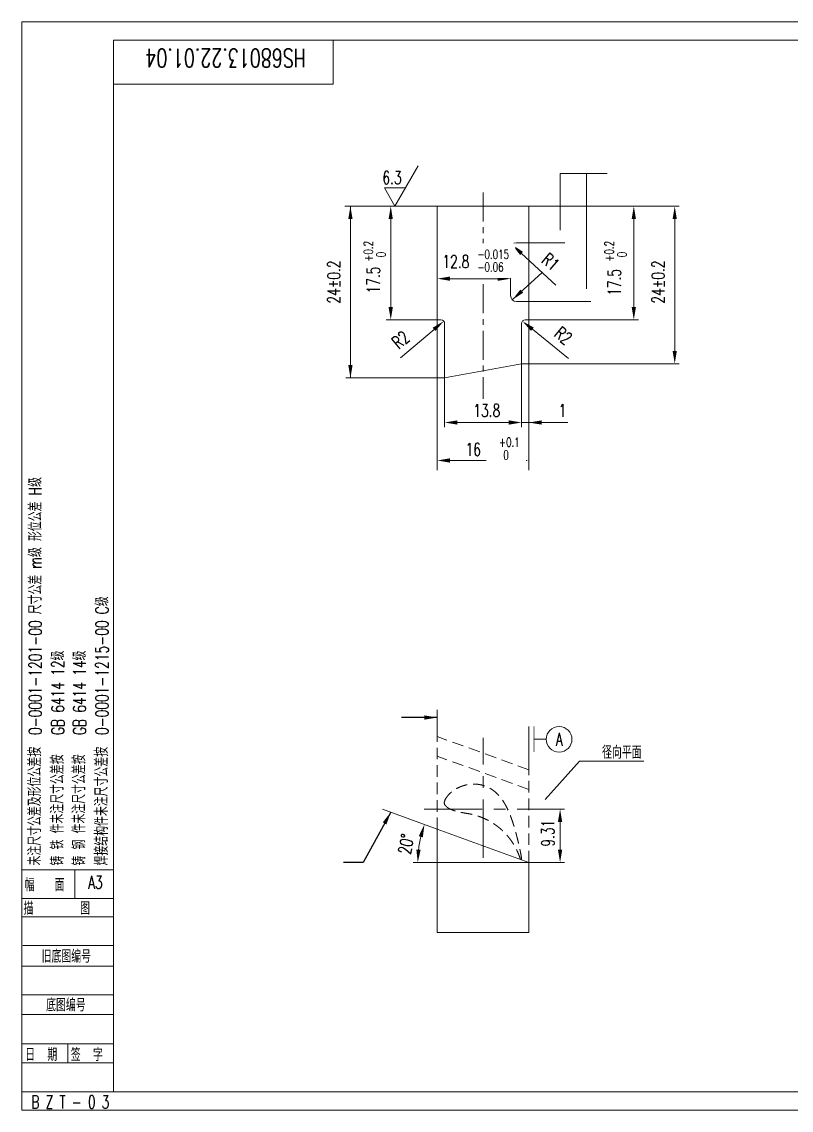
# Model space of a CAD drawing. Header units: inches. Extents: x 1727 to 2147, y 501 to 798.
# Drawn here: x 1726.7 to 1936.7, y 501.5 to 798.5 of the extents above; entities that cross this region are included whole.
import ezdxf
from ezdxf.enums import TextEntityAlignment as Align

# ---------------------------------------------------------------- set-up
doc = ezdxf.new("R2010")
doc.units = ezdxf.units.IN
doc.header["$MEASUREMENT"] = 0
doc.linetypes.add('CENTER', pattern=[50.8, 31.75, -6.35, 6.35, -6.35])
doc.linetypes.add('DASHED', pattern=[19.05, 12.7, -6.35])
for name, color, linetype, lineweight in [('1轮廓实线层', 7, 'Continuous', 0), ('2细线层', 1, 'Continuous', 0), ('3中心线层', 1, 'CENTER', 0), ('4虚线层', 1, 'DASHED', 0), ('6文字层', 3, 'Continuous', 0), ('7标注层', 4, 'Continuous', 0), ('8符号标注层', 4, 'Continuous', 0), ('图框层', 7, 'Continuous', 0)]:
    doc.layers.add(name, color=color, linetype=linetype, lineweight=lineweight)
doc.styles.add('HCTC', font='ROMANS.SHX', dxfattribs={"width": 0.7, "bigfont": 'INTECAD.SHX'})
doc.dimstyles.new('副本HCTC 0.5', dxfattribs={"dimtxt": 3.5, "dimasz": 3.5, "dimexe": 1.25, "dimexo": 0, "dimgap": -1.5, "dimtad": 1, "dimdec": 4, "dimlfac": 0.5, "dimdsep": 46, "dimtxsty": 'HCTC', "dimcen": 2.5, "dimclrd": 4, "dimclrt": 3, "dimadec": 0, "dimazin": 2, "dimtp": 0.1, "dimtm": 0.1, "dimtfac": 0.71, "dimtdec": 4, "dimtofl": 0, "dimtmove": 0, "dimatfit": 3, "dimfxl": 0, "dimarcsym": 0})

# ---------------------------------------------------------------- blocks, each defined once
blk = doc.blocks.new('末叶根12.5-54.7')
at = {"layer": '6文字层', "color": 3, "char_height": 3.5, "attachment_point": 5, "rotation": 90, "style": 'HCTC'}
for s, insert in [('\\A1;{\\H0.71x;\\S 0^ -0.2;}', (260.69, 261.19)), ('\\A1;{\\H0.71x;\\S+0.058^  0;}', (272.09, 249.18)), ('\\A1;{\\H0.71x;\\S+0.2^  0;}', (53.53, 229.37)), ('\\A1;{\\H0.71x;\\S+0.2^  0;}', (119.28, 229.37))]:
    blk.add_mtext(s, dxfattribs=dict(at, insert=insert))
at = {"layer": '6文字层', "color": 3, "char_height": 3.5, "attachment_point": 5, "style": 'HCTC', "bg_fill": 2}
for s, insert in [('\\A1; {\\H0.71x;\\S-0.015^ -0.06;}', (85.05, 226.81)), ('\\A1; {\\H0.71x;\\S+0.1^  0;}', (89.45, 175.55))]:
    blk.add_mtext(s, dxfattribs=dict(at, insert=insert))
at = {"layer": '6文字层', "style": 'HCTC', "width": 0.7}
for tag, p, rotation in [('HG3', (262.1, 249.42), 90), ('Δ', (196.47, 242.14), 48.8667), ('HG4', (273.5, 233.66), 90), ('RG3', (98.78, 226.52), 319.9707), ('HG1', (54.94, 217.85), 90), ('HG2', (120.68, 217.21), 90), ('HGJ', (44.14, 215.11), 90), ('HG', (132.65, 215.11), 90), ('RG1', (60.06, 202.52), 39.6842), ('RG2', (102.25, 206.41), 319.9707), ('菱形角', (63.37, 64.61), 79.9546), ('B', (102.57, 66.92), 90)]:
    blk.add_attdef(tag, p, '', height=3.5, rotation=rotation, dxfattribs=at)
for tag, p in [('MH', (235.49, 251.8)), ('AG', (72.03, 224.82)), ('ALE', (80.45, 184.19)), ('AB', (103.74, 184.19)), ('A', (78.33, 173.56))]:
    blk.add_attdef(tag, p, '', height=3.5, dxfattribs=at)
blk = doc.blocks.new('ZwmFrameMain_A3^_^中文^_^landscape')
at = {"color": 7, "linetype": 'Continuous'}
for p, q in [((-25, 292), (395, 292)), ((-25, -5), (-25, 292)), ((-25, -5), (395, -5))]:
    blk.add_line(p, q, dxfattribs=at)
at = {"color": 6, "linetype": 'Continuous'}
for p, q in [((0, 287), (390, 287)), ((0, 287), (0, 0)), ((0, 0), (390, 0))]:
    blk.add_line(p, q, dxfattribs=at)
at = {"color": 1, "linetype": 'Continuous'}
for p, q in [((-25, 60.56), (0, 60.56)), ((-10.56, 52.81), (-10.56, 60.53)), ((-25, 52.81), (0, 52.81)), ((-25, 47.74), (0, 47.74)), ((-24.79, 39.91), (0, 39.91)), ((-25, 34.29), (0, 34.29)), ((-25, 26.46), (0, 26.46)), ((-25, 21.11), (0, 21.11)), ((-25.04, 13.11), (0, 13.11)), ((-12.5, 7.94), (-12.5, 13.11)), ((-25, 7.94), (0, 7.94)), ((-25, 0), (0, 0))]:
    blk.add_line(p, q, dxfattribs=at)
at = {"color": 3, "linetype": 'Continuous', "style": 'HCTC', "width": 0.7}
for s, p in [('0-0001-1201-00 尺寸公差 m级 形位公差 H级', (-19.61, 97.36)), ('0-0001-1215-00 C级', (-1.38, 97.36)), ('GB 6414 12级', (-13.45, 97.36)), ('GB 6414 14级', (-7.52, 97.36)), ('未注尺寸公差及形位公差按', (-19.76, 61.78)), ('焊接结构件未注尺寸公差按', (-1.53, 61.78)), ('铸 铁 件未注尺寸公差按', (-13.6, 61.78)), ('铸 钢 件未注尺寸公差按', (-7.67, 61.78))]:
    blk.add_text(s, height=3.5, rotation=90, dxfattribs=at).set_placement(p)
for s, p in [('幅   面', (-24.24, 54.76)), ('A3', (-6.96, 55.44)), ('描       图', (-24.57, 48.36)), ('旧底图编号', (-19.62, 35.24)), ('底图编号', (-18.39, 21.97)), ('日  期', (-24.1, 8.43)), ('签  字', (-11.64, 8.4)), ('B Z T - 0 3', (-22.43, -4.5))]:
    blk.add_text(s, height=3.5, dxfattribs=at).set_placement(p)
blk = doc.blocks.new('ZwmFrameMain_图样代号')
at = {"layer": '2细线层', "color": 7, "linetype": 'Continuous'}
for p in [(60, 0), (0, -12)]:
    blk.add_line(p, (60, -12), dxfattribs=at)
at = {"layer": '6文字层', "style": 'HCTC', "width": 2.541681}
blk.add_attdef('图样代号', text='', height=5, rotation=180, dxfattribs=at).set_placement((58.54, -2.4), (2.65, -2.4), align=Align.FIT)

msp = doc.modelspace()

# ---------------------------------------------------------------- linework, layer by layer
at = {"layer": '1轮廓实线层', "linetype": 'Continuous', "lineweight": 15}
for p, q in [((1840.12, 748.17), (1840.12, 717.17)), ((1865.12, 748.17), (1840.12, 748.17)), ((1865.12, 738.17), (1865.12, 748.17)), ((1860.12, 723.77), (1860.12, 736.57)), ((1861.72, 738.17), (1865.12, 738.17)), ((1865.12, 722.17), (1861.72, 722.17)), ((1865.12, 717.17), (1865.12, 722.17)), ((1840.12, 717.17), (1841.12, 717.17)), ((1842.12, 716.17), (1842.12, 701.31)), ((1863.12, 705.17), (1863.12, 716.17)), ((1864.12, 717.17), (1865.12, 717.17)), ((1842.12, 701.31), (1863.12, 705.17)), ((1865.12, 569.11), (1840.12, 578.2))]:
    msp.add_line(p, q, dxfattribs=at)
at = {"layer": '1轮廓实线层'}
for p, q in [((1840.12, 578.2), (1840.12, 550.04)), ((1865.12, 569.11), (1865.12, 550.04)), ((1840.12, 550.04), (1865.12, 550.04))]:
    msp.add_line(p, q, dxfattribs=at)
at = {"layer": '1轮廓实线层', "linetype": 'Continuous', "lineweight": 15}
for centre, radius, start, end in [((1861.72, 736.57), 1.6, 90, 180), ((1861.72, 723.77), 1.6, 180, 270), ((1841.12, 716.17), 1, 0, 90), ((1864.12, 716.17), 1, 90, 180)]:
    msp.add_arc(centre, radius, start, end, dxfattribs=at)
at = {"layer": '3中心线层', "ltscale": 0.25}
for p, q in [((1852.62, 751.95), (1852.62, 737.05)), ((1852.62, 726.89), (1852.62, 695.57))]:
    msp.add_line(p, q, dxfattribs=at)
at = {"layer": '3中心线层', "ltscale": 0.5}
for p, q in [((1852.62, 570.4), (1852.62, 603.15)), ((1836.52, 583.66), (1868.73, 583.66))]:
    msp.add_line(p, q, dxfattribs=at)
at = {"layer": '4虚线层', "ltscale": 0.25}
for p, q in [((1865.12, 594.37), (1840.12, 603.47)), ((1840.12, 578.2), (1840.12, 603.47)), ((1865.12, 589.01), (1840.12, 598.1)), ((1865.12, 569.11), (1865.12, 594.37))]:
    msp.add_line(p, q, dxfattribs=at)
for centre, radius, start, end in [((1843.19, 585.4), 1.16, 157.8484, 218.9651), ((1862.94, 570.13), 0.18, 196.2566, 8.4507)]:
    msp.add_arc(centre, radius, start, end, dxfattribs=at)
for points, knots in [([(1842.12, 585.84), (1842.16, 585.99), (1842.29, 586.37), (1842.66, 586.91), (1843.11, 587.5), (1843.63, 588.02), (1844.2, 588.5), (1844.81, 588.93), (1845.44, 589.31), (1846.1, 589.64), (1846.79, 589.91), (1847.5, 590.14), (1848.22, 590.31), (1848.95, 590.43), (1849.69, 590.49), (1850.43, 590.5), (1851.17, 590.44), (1851.9, 590.33), (1852.62, 590.15), (1853.32, 589.91), (1854, 589.62), (1854.65, 589.27), (1855.27, 588.86), (1855.86, 588.41), (1856.41, 587.91), (1856.92, 587.38), (1857.4, 586.81), (1857.84, 586.22), (1858.25, 585.6), (1858.63, 584.96), (1858.99, 584.31), (1859.31, 583.65), (1859.62, 582.97), (1859.91, 582.29), (1860.17, 581.59), (1860.43, 580.9), (1860.67, 580.2), (1860.9, 579.49), (1861.12, 578.78), (1861.33, 578.06), (1861.53, 577.35), (1861.72, 576.63), (1861.91, 575.9), (1862.09, 575.17), (1862.27, 574.44), (1862.44, 573.71), (1862.59, 573.01), (1862.75, 572.27), (1862.89, 571.54), (1863.02, 570.82), (1863.09, 570.36), (1863.12, 570.15)], [0.13699, 0.13699, 0.13699, 0.13699, 0.370049, 0.74273, 1.111757, 1.477213, 1.852543, 2.220105, 2.589197, 2.957337, 3.331761, 3.699872, 4.068706, 4.440235, 4.811756, 5.180753, 5.549606, 5.921013, 6.292762, 6.662312, 7.032371, 7.400333, 7.7681, 8.143563, 8.514171, 8.878837, 9.253342, 9.618372, 9.989868, 10.366061, 10.730446, 11.104981, 11.471341, 11.839518, 12.224746, 12.583685, 12.952504, 13.329485, 13.711906, 14.06614, 14.447621, 14.822763, 15.186144, 15.574451, 15.949973, 16.309346, 16.700733, 17.032553, 17.436404, 17.816202, 18.131078, 18.131078, 18.131078, 18.131078]), ([(1842.29, 584.68), (1842.41, 584.54), (1842.65, 584.26), (1843.1, 583.95), (1843.58, 583.69), (1844.07, 583.47), (1844.58, 583.28), (1845.1, 583.12), (1845.62, 582.98), (1846.15, 582.85), (1846.69, 582.74), (1847.22, 582.65), (1847.76, 582.56), (1848.29, 582.47), (1848.82, 582.38), (1849.36, 582.28), (1849.88, 582.16), (1850.41, 582.02), (1850.93, 581.86), (1851.45, 581.69), (1851.96, 581.51), (1852.46, 581.31), (1852.96, 581.09), (1853.45, 580.86), (1853.94, 580.62), (1854.42, 580.36), (1854.89, 580.09), (1855.35, 579.8), (1855.8, 579.5), (1856.24, 579.19), (1856.67, 578.86), (1857.1, 578.52), (1857.51, 578.16), (1857.91, 577.8), (1858.3, 577.42), (1858.67, 577.03), (1859.04, 576.63), (1859.4, 576.22), (1859.74, 575.79), (1860.07, 575.37), (1860.38, 574.92), (1860.69, 574.47), (1860.98, 574.01), (1861.25, 573.54), (1861.52, 573.06), (1861.76, 572.58), (1861.99, 572.09), (1862.21, 571.59), (1862.42, 571.08), (1862.61, 570.57), (1862.72, 570.24), (1862.77, 570.08)], [0, 0, 0, 0, 0.271984, 0.545528, 0.816303, 1.087179, 1.358581, 1.628588, 1.899166, 2.171068, 2.444896, 2.716754, 2.987542, 3.258184, 3.529857, 3.798368, 4.069312, 4.343634, 4.616745, 4.883495, 5.159403, 5.42898, 5.697603, 5.971061, 6.244343, 6.511989, 6.785628, 7.059894, 7.328922, 7.598947, 7.870399, 8.143789, 8.41258, 8.683693, 8.957425, 9.226321, 9.498194, 9.773747, 10.04494, 10.311473, 10.582713, 10.859695, 11.132448, 11.400379, 11.67589, 11.947362, 12.214155, 12.491332, 12.761826, 13.042663, 13.295252, 13.295252, 13.295252, 13.295252])]:
    msp.add_open_spline(points, degree=3, knots=knots, dxfattribs=at)
at = {"layer": '7标注层', "lineweight": 0}
for p, q in [((1873.67, 741.67), (1873.67, 757.13)), ((1873.67, 757.13), (1880.88, 757.13)), ((1880.88, 725.67), (1880.88, 757.13)), ((1880.88, 757.13), (1886.46, 757.13)), ((1839.62, 748.17), (1817.05, 748.17)), ((1865.12, 594.37), (1865.12, 606.21))]:
    msp.add_line(p, q, dxfattribs=at)
at = {"layer": '7标注层'}
for p, q in [((1840.12, 748.17), (1814.9, 748.17)), ((1840.12, 748.17), (1815.16, 748.17)), ((1816.41, 701.31), (1816.41, 748.17)), ((1865.12, 748.17), (1895, 748.17)), ((1865.12, 748.17), (1906.17, 748.17)), ((1865.12, 738.17), (1874.89, 738.17)), ((1865.12, 738.17), (1865.12, 722.17)), ((1840.12, 732.66), (1840.12, 727.15)), ((1860.12, 730.17), (1860.12, 727.15)), ((1865.12, 722.17), (1882.01, 722.17)), ((1840.12, 717.17), (1826.16, 717.17)), ((1840.12, 717.17), (1840.12, 676.17)), ((1865.12, 676.17), (1865.12, 717.17)), ((1865.12, 717.17), (1865.12, 678.03)), ((1865.12, 717.17), (1895, 717.17)), ((1863.12, 705.17), (1906.17, 705.17)), ((1863.12, 705.17), (1906.17, 705.17)), ((1863.12, 705.17), (1863.12, 687.9)), ((1865.12, 705.17), (1865.12, 677.54)), ((1842.12, 701.31), (1815.16, 701.31)), ((1840.12, 701.31), (1840.12, 677.54)), ((1842.12, 701.31), (1842.12, 687.9)), ((1845.62, 689.15), (1859.62, 689.15)), ((1859.62, 689.15), (1856.12, 689.15)), ((1863.12, 689.15), (1863.12, 690.4)), ((1863.12, 689.15), (1875.71, 689.15)), ((1865.12, 679.15), (1865.12, 690.4)), ((1843.62, 678.79), (1861.62, 678.79)), ((1840.12, 603.47), (1840.12, 610.72)), ((1840.12, 578.2), (1825.13, 583.66)), ((1868.73, 583.66), (1874.88, 583.66)), ((1848.86, 569.11), (1833.53, 569.11)), ((1865.12, 569.11), (1848.86, 569.11)), ((1865.12, 569.11), (1874.88, 569.11))]:
    msp.add_line(p, q, dxfattribs=at)
at = {"layer": '7标注层', "color": 4}
for p, q in [((1827.41, 720.67), (1827.41, 744.67)), ((1893.75, 720.67), (1893.75, 744.67)), ((1904.92, 708.67), (1904.92, 744.67)), ((1872.43, 726.67), (1863.12, 735.28)), ((1856.62, 728.4), (1843.62, 728.4)), ((1830.07, 706.81), (1839.22, 714.55)), ((1875.94, 706.64), (1866.07, 714.6)), ((1873.63, 572.61), (1873.63, 580.16))]:
    msp.add_line(p, q, dxfattribs=at)
at = {"layer": '7标注层', "color": 4, "lineweight": 0}
for p, q in [((1869.59, 586.26), (1878.96, 596.71)), ((1878.96, 596.71), (1896.46, 596.71))]:
    msp.add_line(p, q, dxfattribs=at)
at = {"layer": '7标注层', "color": 4}
msp.add_arc((1865.12, 569.11), 30.34, 166.6136, 173.3864, dxfattribs=at)
for points in [[(1816.99, 744.67), (1815.82, 744.67), (1816.41, 748.17)], [(1827.99, 744.67), (1826.82, 744.67), (1827.41, 748.17)], [(1894.34, 744.67), (1893.17, 744.67), (1893.75, 748.17)], [(1905.5, 744.67), (1904.34, 744.67), (1904.92, 748.17)], [(1863.51, 735.71), (1862.72, 734.85), (1860.55, 737.66)], [(1843.62, 728.98), (1843.62, 727.82), (1840.12, 728.4)], [(1856.62, 727.82), (1856.62, 728.98), (1860.12, 728.4)], [(1826.82, 720.67), (1827.99, 720.67), (1827.41, 717.17)], [(1893.17, 720.67), (1894.34, 720.67), (1893.75, 717.17)], [(1839.59, 714.11), (1838.84, 715), (1841.89, 716.82)], [(1866.44, 715.06), (1865.7, 714.15), (1863.34, 716.8)], [(1904.34, 708.67), (1905.5, 708.67), (1904.92, 705.17)], [(1816.99, 704.81), (1815.82, 704.81), (1816.41, 701.31)], [(1867.25, 583.66), (1869.15, 586.65), (1870.02, 585.87), (1867.25, 583.66)], [(1874.21, 580.16), (1873.04, 580.16), (1873.63, 583.66)], [(1836.17, 575.96), (1835.05, 576.3), (1836.61, 579.48)], [(1834.4, 572.63), (1835.57, 572.57), (1834.78, 569.11)], [(1873.04, 572.61), (1874.21, 572.61), (1873.63, 569.11)]]:
    msp.add_solid(points, dxfattribs=at)
at = {"layer": '7标注层'}
for points in [[(1873.67, 738.17), (1874.26, 741.67), (1873.09, 741.67), (1873.67, 738.17)], [(1880.88, 722.17), (1881.47, 725.67), (1880.3, 725.67), (1880.88, 722.17)], [(1845.62, 689.74), (1845.62, 688.57), (1842.12, 689.15)], [(1859.62, 688.57), (1859.62, 689.74), (1863.12, 689.15)], [(1859.62, 688.57), (1859.62, 689.74), (1863.12, 689.15)], [(1868.62, 689.74), (1868.62, 688.57), (1865.12, 689.15)], [(1843.62, 679.38), (1843.62, 678.21), (1840.12, 678.79)], [(1861.62, 678.21), (1861.62, 679.38), (1865.12, 678.79)]]:
    msp.add_solid(points, dxfattribs=at)
at = {"layer": '8符号标注层', "color": 4, "lineweight": 0}
for p, q in [((1828.55, 748.17), (1834.91, 759.17)), ((1825.67, 753.17), (1828.55, 748.17)), ((1825.67, 753.17), (1831.44, 753.17)), ((1866.62, 602.71), (1868.62, 602.71)), ((1868.62, 602.71), (1869.87, 602.71))]:
    msp.add_line(p, q, dxfattribs=at)
at = {"layer": '8符号标注层', "color": 4, "const_width": 0.245}
msp.add_lwpolyline([(1866.5, 606.21), (1866.5, 599.21)], dxfattribs=at)
at = {"layer": '8符号标注层', "color": 4}
msp.add_circle((1873.37, 602.71), 3.5, dxfattribs=at)

# ---------------------------------------------------------------- block references
at = {"layer": '图框层'}
ref = msp.add_blockref('ZwmFrameMain_图样代号', (1751.74, 793.5), dxfattribs=at)
ref.add_attrib('图样代号', 'HS68013.22.01.04', dxfattribs={"layer": '6文字层', "height": 5, "rotation": 180, "style": 'HCTC', "width": 0.7}).set_placement((1782.34, 791.1), align=Align.CENTER)

# ---------------------------------------------------------------- texts
at = {"layer": '6文字层', "color": 3, "insert": (1885.09, 597.41), "char_height": 3.5, "attachment_point": 7, "style": 'HCTC'}
msp.add_mtext('径向平面', dxfattribs=at)
at = {"layer": '8符号标注层', "color": 3, "insert": (1830.39, 754.22), "char_height": 3.5, "attachment_point": 9, "style": 'HCTC'}
msp.add_mtext('6.3', dxfattribs=at)
at = {"layer": '8符号标注层', "color": 3, "extrusion": (0, 0, -1), "insert": (1873.37, 602.71), "char_height": 3.5, "attachment_point": 5, "text_direction": (-1, 0, 0), "style": 'HCTC'}
msp.add_mtext('A', dxfattribs=at)

# ---------------------------------------------------------------- leaders
at = {"layer": '7标注层'}
for points in [[(1860.59, 722.64), (1868.76, 730.06)], [(1840.12, 608.65), (1830.34, 608.65)]]:
    msp.add_leader(points, dimstyle='副本HCTC 0.5', override={"dimgap": 1.5, "dimtad": 0}, dxfattribs=at)

# ---------------------------------------------------------------- next in the draw order: block references
at = {"layer": '6文字层'}
msp.add_blockref('末叶根12.5-54.7', (1769.49, 506.5), dxfattribs=at).add_auto_attribs({'MH': '15.7', 'HGJ': '24±0.2', 'AG': '12.8', 'HG1': '17.5', 'HG2': '17.5', 'HG': '24±0.2', 'A': '16', 'ALE': '13.8', 'AB': '1', 'RG1': 'R2', 'RG2': 'R2', 'RG3': 'R1', 'Δ': '89.84±0.15°', 'HG3': '6.05', 'HG4': '9.03', '菱形角': '20°', 'B': '9.31'})

# ---------------------------------------------------------------- next in the draw order: block references
at = {"layer": '图框层'}
msp.add_blockref('ZwmFrameMain_A3^_^中文^_^landscape', (1751.74, 506.5), dxfattribs=at)

# ---------------------------------------------------------------- next in the draw order: leaders
at = {"layer": '1轮廓实线层'}
msp.add_leader([(1827.43, 582.83), (1819.85, 569.11), (1814.48, 569.11)], dimstyle='副本HCTC 0.5', override={"dimgap": 1.5, "dimtad": 0}, dxfattribs=at)

doc.saveas('drawing.dxf')
